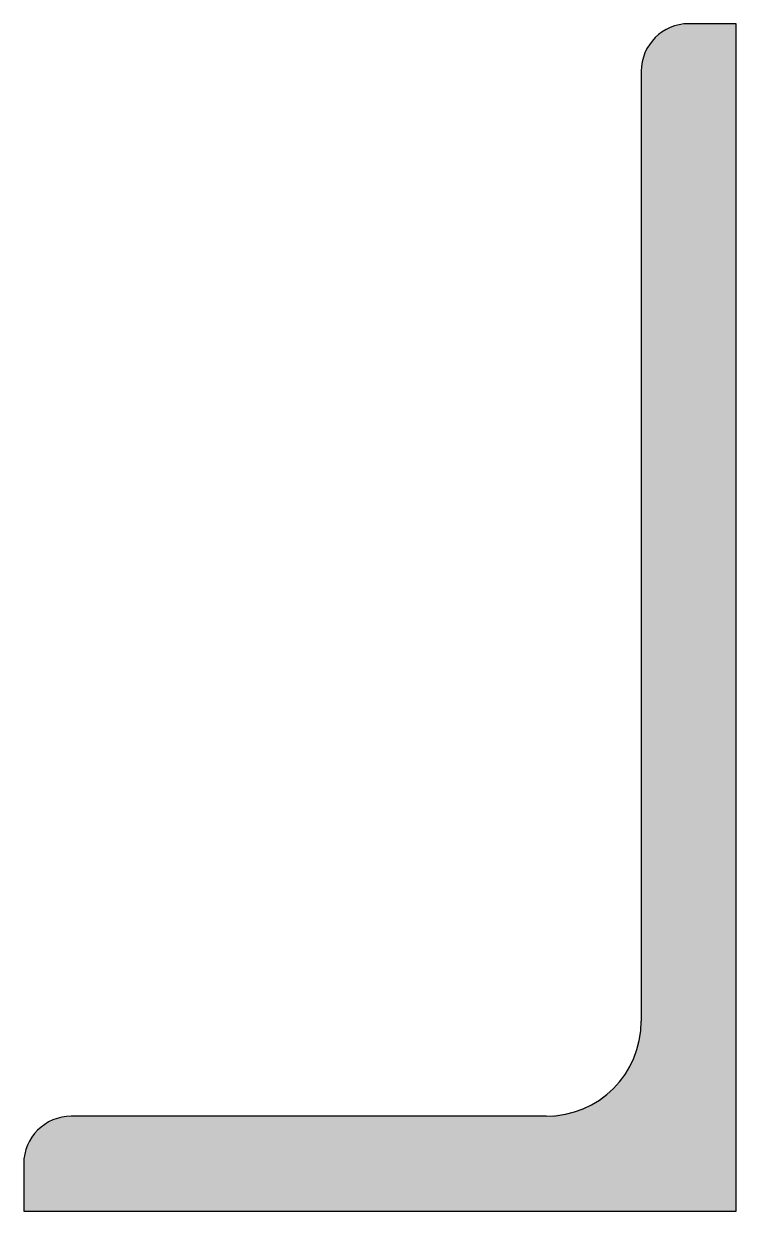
# Model space of a CAD drawing. Header units: metres. Extents: x -90 to 0, y 0 to 150.
import ezdxf

# ---------------------------------------------------------------- set-up
doc = ezdxf.new("R2010")
doc.units = ezdxf.units.M
doc.linetypes.add('Dash', pattern=[6.35, 3.175, -3.175])
doc.layers.add('A-DETL-GENF', color=92, linetype='Continuous', lineweight=18)
doc.layers.add('A-DETL-GENF-HDLN', color=1, linetype='Dash', lineweight=18)

# ---------------------------------------------------------------- blocks, each defined once
blk = doc.blocks.new('28 L_profiel - L150x90x12-1474476-00_0 Basismaterialen')
at = {"layer": 'A-DETL-GENF', "linetype": 'Dash'}
blk.add_hatch(color=256, dxfattribs=at).paths.add_polyline_path([(-90, 0), (0, 0), (0, 150), (-6, 150), (-7.55, 149.8), (-9, 149.2), (-10.24, 148.24), (-11.2, 147), (-11.8, 145.55), (-12, 144), (-12, 24), (-12.41, 20.89), (-13.61, 18), (-15.51, 15.51), (-18, 13.61), (-20.89, 12.41), (-24, 12), (-84, 12), (-85.55, 11.8), (-87, 11.2), (-88.24, 10.24), (-89.2, 9), (-89.8, 7.55), (-90, 6)])
at = {"layer": 'A-DETL-GENF', "lineweight": 25}
for p, q in [((0, 150), (-6, 150)), ((0, 0), (0, 150)), ((-12, 144), (-12, 24)), ((-24, 12), (-84, 12)), ((-90, 6), (-90, 0)), ((-90, 0), (0, 0))]:
    blk.add_line(p, q, dxfattribs=at)
for centre, radius, start, end in [((-6, 144), 6, 90, 180), ((-24, 24), 12, 270, 0), ((-84, 6), 6, 90, 180)]:
    blk.add_arc(centre, radius, start, end, dxfattribs=at)
at = {"layer": 'A-DETL-GENF-HDLN'}
for p, q in [((0, 150), (-6, 150)), ((0, 150), (0, 0)), ((-12, 24), (-12, 144)), ((-84, 12), (-24, 12)), ((-90, 0), (-90, 6)), ((0, 0), (-90, 0))]:
    blk.add_line(p, q, dxfattribs=at)
for centre, radius, start, end in [((-6, 144), 6, 90, 180), ((-24, 24), 12, 270, 0), ((-84, 6), 6, 90, 180)]:
    blk.add_arc(centre, radius, start, end, dxfattribs=at)

msp = doc.modelspace()

# ---------------------------------------------------------------- block references
msp.add_blockref('28 L_profiel - L150x90x12-1474476-00_0 Basismaterialen', (0, 0))

doc.saveas('drawing.dxf')
